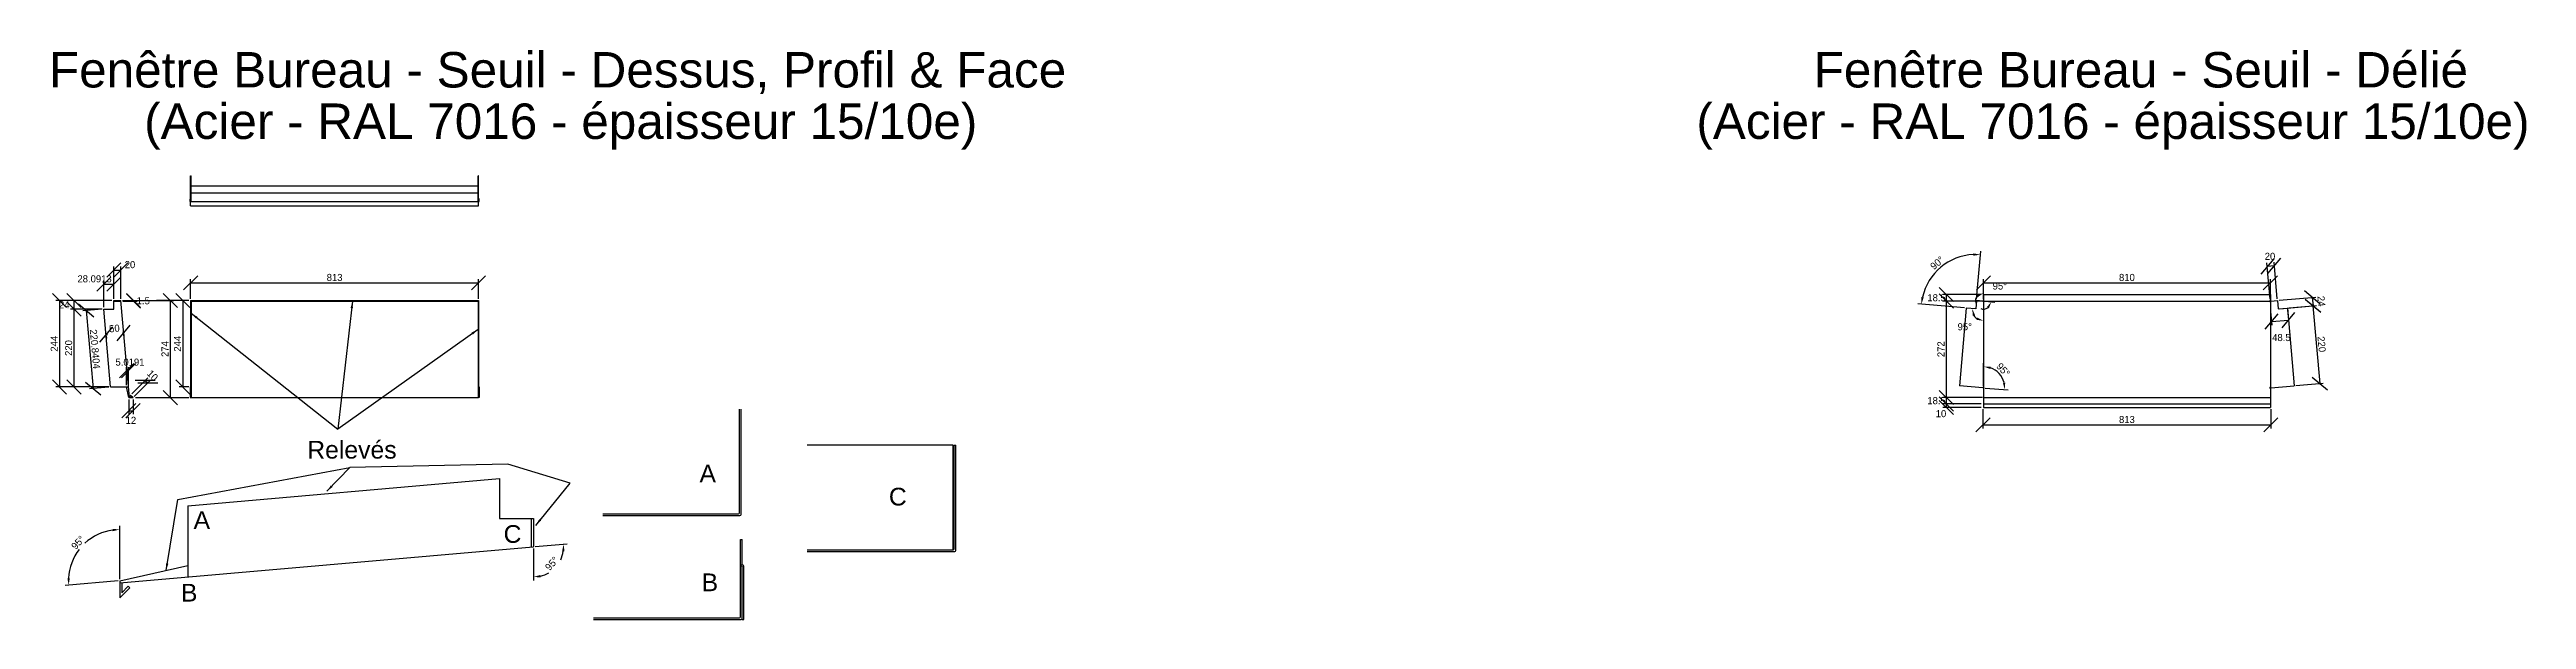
# Model space of a CAD drawing. Header units: millimetres. Extents: x 217 to 7211, y 99 to 1708.
import ezdxf

# ---------------------------------------------------------------- set-up
doc = ezdxf.new("R2010")
doc.units = ezdxf.units.MM
doc.layers.get('Defpoints').update_dxf_attribs({"true_color": 0xffffff})
doc.layers.add('0 ... Seuil ... Rectangle', color=5, linetype='Continuous', lineweight=25, true_color=0x0000ff)
doc.layers.add('0 ... Seuil ... Rectangle ... Cotes Angles', color=4, linetype='Continuous', lineweight=25, true_color=0x00ffff)
doc.styles.add('QCADDimTextStyle', font='txt')
doc.styles.add('textstyle11', font='')
doc.styles.add('textstyle12', font='')
doc.styles.add('textstyle13', font='')
doc.styles.add('textstyle14', font='')
doc.styles.add('textstyle15', font='')
doc.styles.add('textstyle16', font='')
doc.styles.add('textstyle17', font='')
doc.styles.add('textstyle18', font='')
doc.styles.add('textstyle19', font='')
doc.styles.add('textstyle20', font='')
doc.styles.add('textstyle21', font='')
doc.styles.get('textstyle11').set_extended_font_data('Liberation Sans')
doc.styles.get('textstyle12').set_extended_font_data('Liberation Sans')
doc.styles.get('textstyle13').set_extended_font_data('Liberation Sans')
doc.styles.get('textstyle14').set_extended_font_data('Liberation Sans')
doc.styles.get('textstyle15').set_extended_font_data('Liberation Sans')
doc.styles.get('textstyle16').set_extended_font_data('Liberation Sans')
doc.styles.get('textstyle17').set_extended_font_data('Liberation Sans')
doc.styles.get('textstyle18').set_extended_font_data('Liberation Sans')
doc.styles.get('textstyle19').set_extended_font_data('Liberation Sans')
doc.styles.get('textstyle20').set_extended_font_data('Liberation Sans')
doc.styles.get('textstyle21').set_extended_font_data('Liberation Sans')
doc.dimstyles.new('QCADDimStyle', dxfattribs={"dimtxt": 20, "dimasz": 20, "dimexe": 10, "dimexo": 5, "dimgap": 5, "dimtad": 1, "dimtoh": 1, "dimdec": 4, "dimzin": 0, "dimdsep": 46, "dimtxsty": 'QCADDimTextStyle', "dimcen": 0.09, "dimadec": 0, "dimazin": 0, "dimtfac": 1, "dimtdec": 4, "dimtofl": 0, "dimtmove": 0, "dimatfit": 3, "dimfxl": 1, "dimtolj": 1, "dimtzin": 0, "dimarcsym": 0})

# ---------------------------------------------------------------- blocks, each defined once
blk = doc.blocks.new('*D1')
at = {"layer": '0 ... Seuil ... Rectangle ... Cotes Angles', "color": 0, "lineweight": -2}
for p, q in [((342.2, 952.9), (298.8, 989.2)), ((365.1, 975), (310.5, 970.2)), ((320.5, 971.1), (339.8, 751.1)), ((318.1, 769.2), (361.4, 732.9)), ((384.3, 755), (329.8, 750.2))]:
    blk.add_line(p, q, dxfattribs=at)
at = {"layer": 'Defpoints', "color": 0}
for p in [(370.1, 975.4), (339.8, 751.1), (389.3, 755.4)]:
    blk.add_point(p, dxfattribs=at)
at = {"layer": '0 ... Seuil ... Rectangle ... Cotes Angles', "color": 0, "insert": (345.1, 862.4), "char_height": 20, "attachment_point": 5, "rotation": 275, "style": 'QCADDimTextStyle'}
blk.add_mtext('\\A1;220.8404', dxfattribs=at)
blk = doc.blocks.new('*D2')
at = {"layer": '0 ... Seuil ... Rectangle ... Cotes Angles', "color": 0, "lineweight": -2}
for p, q in [((305.8, 979.4), (265.8, 1019.4)), ((265.8, 995.4), (305.8, 955.4)), ((393.1, 999.4), (275.8, 999.4)), ((285.8, 999.4), (285.8, 975.4)), ((365.1, 975.4), (275.8, 975.4))]:
    blk.add_line(p, q, dxfattribs=at)
at = {"layer": 'Defpoints', "color": 0}
for p in [(398.1, 999.4), (285.8, 975.4), (370.1, 975.4)]:
    blk.add_point(p, dxfattribs=at)
at = {"layer": '0 ... Seuil ... Rectangle ... Cotes Angles', "color": 0, "insert": (258.3, 987.4), "char_height": 20, "attachment_point": 5, "style": 'QCADDimTextStyle'}
blk.add_mtext('\\A1;24', dxfattribs=at)
blk = doc.blocks.new('*D3')
at = {"layer": '0 ... Seuil ... Rectangle ... Cotes Angles', "color": 0, "lineweight": -2}
for p, q in [((305.8, 955.4), (265.8, 995.4)), ((365.1, 975.4), (275.8, 975.4)), ((285.8, 975.4), (285.8, 755.4)), ((265.8, 775.4), (305.8, 735.4)), ((384.3, 755.4), (275.8, 755.4))]:
    blk.add_line(p, q, dxfattribs=at)
at = {"layer": 'Defpoints', "color": 0}
for p in [(370.1, 975.4), (285.8, 755.4), (389.3, 755.4)]:
    blk.add_point(p, dxfattribs=at)
at = {"layer": '0 ... Seuil ... Rectangle ... Cotes Angles', "color": 0, "insert": (270.8, 865.4), "char_height": 20, "attachment_point": 5, "rotation": 90, "style": 'QCADDimTextStyle'}
blk.add_mtext('\\A1;220', dxfattribs=at)
blk = doc.blocks.new('*D4')
at = {"layer": '0 ... Seuil ... Rectangle ... Cotes Angles', "color": 0, "lineweight": -2}
for p, q in [((423.1, 999.4), (463.9, 999.4)), ((423.3, 997.9), (463.9, 997.9)), ((433.9, 1019.4), (473.9, 979.4)), ((473.9, 977.9), (433.9, 1017.9))]:
    blk.add_line(p, q, dxfattribs=at)
at = {"layer": 'Defpoints', "color": 0}
for p in [(418.1, 999.4), (418.3, 997.9), (453.9, 997.9)]:
    blk.add_point(p, dxfattribs=at)
at = {"layer": '0 ... Seuil ... Rectangle ... Cotes Angles', "color": 0, "insert": (481.4, 998.7), "char_height": 20, "attachment_point": 5, "style": 'QCADDimTextStyle'}
blk.add_mtext('\\A1;1.5', dxfattribs=at)
blk = doc.blocks.new('*D5')
at = {"layer": '0 ... Seuil ... Rectangle ... Cotes Angles', "color": 0, "lineweight": -2}
for p, q in [((394.5, 925), (358.2, 881.7)), ((408, 886), (444.3, 929.4)), ((376.4, 903.4), (380.2, 903.7)), ((376.7, 898.9), (377.2, 893.4)), ((426.2, 907.7), (422.4, 907.4)), ((426.6, 903.3), (427, 897.8))]:
    blk.add_line(p, q, dxfattribs=at)
at = {"layer": 'Defpoints', "color": 0}
for p in [(376.3, 903.9), (426.1, 908.2), (426.2, 907.7)]:
    blk.add_point(p, dxfattribs=at)
at = {"layer": '0 ... Seuil ... Rectangle ... Cotes Angles', "color": 0, "insert": (400, 920.5), "char_height": 20, "attachment_point": 5, "rotation": 5, "style": 'QCADDimTextStyle'}
blk.add_mtext('\\A1;50', dxfattribs=at)
blk = doc.blocks.new('*D6')
at = {"layer": '0 ... Seuil ... Rectangle ... Cotes Angles', "color": 0, "lineweight": -2}
for p, q in [((423.1, 999.4), (567.8, 999.4)), ((577.8, 979.4), (537.8, 1019.4)), ((557.8, 999.4), (557.8, 725.4)), ((459.2, 725.4), (567.8, 725.4)), ((537.8, 745.4), (577.8, 705.4))]:
    blk.add_line(p, q, dxfattribs=at)
at = {"layer": 'Defpoints', "color": 0}
for p in [(418.1, 999.4), (454.2, 725.4), (557.8, 725.4)]:
    blk.add_point(p, dxfattribs=at)
at = {"layer": '0 ... Seuil ... Rectangle ... Cotes Angles', "color": 0, "insert": (542.8, 862.4), "char_height": 20, "attachment_point": 5, "rotation": 90, "style": 'QCADDimTextStyle'}
blk.add_mtext('\\A1;274', dxfattribs=at)
blk = doc.blocks.new('*D7')
at = {"layer": '0 ... Seuil ... Rectangle ... Cotes Angles', "color": 0, "lineweight": -2}
for p, q in [((449.1, 736), (494, 780.9)), ((456.1, 728.9), (501.1, 773.9)), ((515.2, 773.9), (458.6, 773.9)), ((486.9, 773.9), (494, 766.8)), ((465.7, 766.8), (522.3, 766.8))]:
    blk.add_line(p, q, dxfattribs=at)
at = {"layer": 'Defpoints', "color": 0}
for p in [(445.5, 732.5), (452.6, 725.4), (494, 766.8)]:
    blk.add_point(p, dxfattribs=at)
at = {"layer": '0 ... Seuil ... Rectangle ... Cotes Angles', "color": 0, "insert": (507.6, 788), "char_height": 20, "attachment_point": 5, "rotation": 315, "style": 'QCADDimTextStyle'}
blk.add_mtext('\\A1;10', dxfattribs=at)
blk = doc.blocks.new('*D8')
at = {"layer": '0 ... Seuil ... Rectangle ... Cotes Angles', "color": 0, "lineweight": -2}
for p, q in [((460.6, 708.5), (420.6, 668.5)), ((432.6, 668.5), (472.6, 708.5)), ((440.6, 720.4), (440.6, 678.5)), ((452.6, 720.4), (452.6, 678.5)), ((440.6, 688.5), (452.6, 688.5))]:
    blk.add_line(p, q, dxfattribs=at)
at = {"layer": 'Defpoints', "color": 0}
for p in [(440.6, 725.4), (452.6, 725.4), (452.6, 688.5)]:
    blk.add_point(p, dxfattribs=at)
at = {"layer": '0 ... Seuil ... Rectangle ... Cotes Angles', "color": 0, "insert": (446.5, 661.3), "char_height": 20, "attachment_point": 5, "style": 'QCADDimTextStyle'}
blk.add_mtext('\\A1;12', dxfattribs=at)
blk = doc.blocks.new('*D9')
at = {"layer": '0 ... Seuil ... Rectangle ... Cotes Angles', "color": 0, "lineweight": -2}
for p, q in [((613.1, 979.4), (573.1, 1019.4)), ((610.2, 999.4), (583.1, 999.4)), ((593.1, 999.4), (593.1, 755.4)), ((573.1, 775.4), (613.1, 735.4)), ((610.2, 755.4), (583.1, 755.4))]:
    blk.add_line(p, q, dxfattribs=at)
at = {"layer": 'Defpoints', "color": 0}
for p in [(615.2, 999.4), (593.1, 755.4), (615.2, 755.4)]:
    blk.add_point(p, dxfattribs=at)
at = {"layer": '0 ... Seuil ... Rectangle ... Cotes Angles', "color": 0, "insert": (578.1, 877.4), "char_height": 20, "attachment_point": 5, "rotation": 90, "style": 'QCADDimTextStyle'}
blk.add_mtext('\\A1;244', dxfattribs=at)
blk = doc.blocks.new('*D10')
at = {"layer": '0 ... Seuil ... Rectangle ... Cotes Angles', "color": 0, "lineweight": -2}
for p, q in [((635.2, 1069.4), (595.2, 1029.4)), ((615.2, 1004.4), (615.2, 1059.4)), ((615.2, 1049.4), (1428.2, 1049.4)), ((1408.2, 1029.4), (1448.2, 1069.4)), ((1428.2, 1004.4), (1428.2, 1059.4))]:
    blk.add_line(p, q, dxfattribs=at)
at = {"layer": 'Defpoints', "color": 0}
for p in [(1428.2, 1049.4), (615.2, 999.4), (1428.2, 999.4)]:
    blk.add_point(p, dxfattribs=at)
at = {"layer": '0 ... Seuil ... Rectangle ... Cotes Angles', "color": 0, "insert": (1021.7, 1064.4), "char_height": 20, "attachment_point": 5, "style": 'QCADDimTextStyle'}
blk.add_mtext('\\A1;813', dxfattribs=at)
blk = doc.blocks.new('*D11')
at = {"layer": '0 ... Seuil ... Rectangle ... Cotes Angles', "color": 0, "lineweight": -2}
for p, q in [((264.9, 979.4), (224.9, 1019.4)), ((393.1, 999.4), (234.9, 999.4)), ((244.9, 999.4), (244.9, 755.4)), ((224.9, 775.4), (264.9, 735.4)), ((384.3, 755.4), (234.9, 755.4))]:
    blk.add_line(p, q, dxfattribs=at)
at = {"layer": 'Defpoints', "color": 0}
for p in [(398.1, 999.4), (244.9, 755.4), (389.3, 755.4)]:
    blk.add_point(p, dxfattribs=at)
at = {"layer": '0 ... Seuil ... Rectangle ... Cotes Angles', "color": 0, "insert": (229.9, 877.4), "char_height": 20, "attachment_point": 5, "rotation": 90, "style": 'QCADDimTextStyle'}
blk.add_mtext('\\A1;244', dxfattribs=at)
blk = doc.blocks.new('*D12')
at = {"layer": '0 ... Seuil ... Rectangle ... Cotes Angles', "color": 0, "lineweight": -2}
for p, q in [((415.1, 213.3), (415.1, 363.1)), ((410.1, 207.9), (260.9, 194.8))]:
    blk.add_line(p, q, dxfattribs=at)
for start, end in [(97.92113, 132.85173), (142.14827, 177.07887)]:
    blk.add_arc((415.1, 208.3), 144.8, start, end, dxfattribs=at)
at = {"layer": '0 ... Seuil ... Rectangle ... Cotes Angles', "color": 0}
for points in [[(395.4, 348.4), (394.9, 355), (415.1, 353.1)], [(267.2, 215.6), (273.8, 215.7), (270.9, 195.7)]]:
    blk.add_solid(points, dxfattribs=at)
at = {"layer": 'Defpoints', "color": 0}
for p in [(339.1, 331.5), (607.1, 225.1), (415.1, 208.3), (415.1, 208.3), (415.1, 160.3)]:
    blk.add_point(p, dxfattribs=at)
at = {"layer": '0 ... Seuil ... Rectangle ... Cotes Angles', "color": 0, "insert": (297.3, 316.2), "char_height": 20, "attachment_point": 5, "rotation": 47.5, "style": 'QCADDimTextStyle'}
blk.add_mtext('\\A1;95%%d', dxfattribs=at)
blk = doc.blocks.new('*D13')
at = {"layer": '0 ... Seuil ... Rectangle ... Cotes Angles', "color": 0, "lineweight": -2}
for p, q in [((1583.1, 299.5), (1583.1, 209.1)), ((1588.1, 304.9), (1678.1, 312.8))]:
    blk.add_line(p, q, dxfattribs=at)
for start, end in [(334.53524, 351.54078), (283.45922, 300.46476)]:
    blk.add_arc((1583.1, 304.5), 85.3, start, end, dxfattribs=at)
at = {"layer": '0 ... Seuil ... Rectangle ... Cotes Angles', "color": 0}
for points in [[(1670.8, 291.8), (1664.2, 292), (1668.1, 311.9)], [(1602.6, 224.8), (1603.4, 218.2), (1583.1, 219.1)]]:
    blk.add_solid(points, dxfattribs=at)
at = {"layer": 'Defpoints', "color": 0}
for p in [(1583.1, 384.5), (1582.2, 304.4), (1583.1, 305.4), (1627.9, 231.8), (421.1, 202.8)]:
    blk.add_point(p, dxfattribs=at)
at = {"layer": '0 ... Seuil ... Rectangle ... Cotes Angles', "color": 0, "insert": (1635, 256.9), "char_height": 20, "attachment_point": 5, "rotation": 47.5, "style": 'QCADDimTextStyle'}
blk.add_mtext('\\A1;95%%d', dxfattribs=at)
blk = doc.blocks.new('*D14')
at = {"layer": '0 ... Seuil ... Rectangle ... Cotes Angles', "color": 0, "lineweight": -2}
for p, q in [((414.5, 781.6), (454.5, 821.6)), ((459.5, 821.6), (419.5, 781.6)), ((434.5, 760.4), (434.5, 811.6)), ((439.5, 760.4), (439.5, 811.6))]:
    blk.add_line(p, q, dxfattribs=at)
at = {"layer": 'Defpoints', "color": 0}
for p in [(439.5, 801.6), (434.5, 755.4), (439.5, 755.4)]:
    blk.add_point(p, dxfattribs=at)
at = {"layer": '0 ... Seuil ... Rectangle ... Cotes Angles', "color": 0, "insert": (443.9, 825.5), "char_height": 20, "attachment_point": 5, "style": 'QCADDimTextStyle'}
blk.add_mtext('\\A1;5.0191', dxfattribs=at)
blk = doc.blocks.new('*D15')
at = {"layer": '0 ... Seuil ... Rectangle ... Cotes Angles', "color": 0, "lineweight": -2}
for p, q in [((418.1, 1105.5), (378.1, 1065.5)), ((398.1, 1065.5), (438.1, 1105.5)), ((398.1, 1004.4), (398.1, 1095.5)), ((398.1, 1085.5), (418.1, 1085.5)), ((418.1, 1004.4), (418.1, 1095.5))]:
    blk.add_line(p, q, dxfattribs=at)
at = {"layer": 'Defpoints', "color": 0}
for p in [(418.1, 1085.5), (398.1, 999.4), (418.1, 999.4)]:
    blk.add_point(p, dxfattribs=at)
at = {"layer": '0 ... Seuil ... Rectangle ... Cotes Angles', "color": 0, "insert": (443.9, 1100.5), "char_height": 20, "attachment_point": 5, "style": 'QCADDimTextStyle'}
blk.add_mtext('\\A1;20', dxfattribs=at)
blk = doc.blocks.new('*D16')
at = {"layer": '0 ... Seuil ... Rectangle ... Cotes Angles', "color": 0, "lineweight": -2}
for p, q in [((390.1, 1065.5), (350.1, 1025.5)), ((370.1, 980.4), (370.1, 1055.5)), ((378.1, 1025.5), (418.1, 1065.5)), ((398.1, 1004.4), (398.1, 1055.5)), ((370.1, 1045.5), (398.1, 1045.5))]:
    blk.add_line(p, q, dxfattribs=at)
at = {"layer": 'Defpoints', "color": 0}
for p in [(398.1, 1045.5), (398.1, 999.4), (370.1, 975.4)]:
    blk.add_point(p, dxfattribs=at)
at = {"layer": '0 ... Seuil ... Rectangle ... Cotes Angles', "color": 0, "insert": (343.9, 1060.5), "char_height": 20, "attachment_point": 5, "style": 'QCADDimTextStyle'}
blk.add_mtext('\\A1;28.0913', dxfattribs=at)
blk = doc.blocks.new('*D17')
at = {"layer": '0 ... Seuil ... Rectangle ... Cotes Angles', "color": 0, "lineweight": -2}
for p, q in [((5697.5, 1069.4), (5657.5, 1029.4)), ((5677.5, 1004.4), (5677.5, 1059.4)), ((5677.5, 1049.4), (6487.5, 1049.4)), ((6467.5, 1029.4), (6507.5, 1069.4)), ((6487.5, 1004.4), (6487.5, 1059.4))]:
    blk.add_line(p, q, dxfattribs=at)
at = {"layer": 'Defpoints', "color": 0}
for p in [(6487.5, 1049.4), (5677.5, 999.4), (6487.5, 999.4)]:
    blk.add_point(p, dxfattribs=at)
at = {"layer": '0 ... Seuil ... Rectangle ... Cotes Angles', "color": 0, "insert": (6082.5, 1064.4), "char_height": 20, "attachment_point": 5, "style": 'QCADDimTextStyle'}
blk.add_mtext('\\A1;810', dxfattribs=at)
blk = doc.blocks.new('*D18')
at = {"layer": '0 ... Seuil ... Rectangle ... Cotes Angles', "color": 0, "lineweight": -2}
for p, q in [((5592.5, 996.4), (5552.5, 1036.4)), ((5552.5, 1017.9), (5592.5, 977.9)), ((5671, 1016.4), (5562.5, 1016.4)), ((5674.5, 997.9), (5562.5, 997.9)), ((5572.5, 1016.4), (5572.5, 997.9))]:
    blk.add_line(p, q, dxfattribs=at)
at = {"layer": 'Defpoints', "color": 0}
for p in [(5572.5, 997.9), (5676, 1016.4), (5679.5, 997.9)]:
    blk.add_point(p, dxfattribs=at)
at = {"layer": '0 ... Seuil ... Rectangle ... Cotes Angles', "color": 0, "insert": (5545, 1007.2), "char_height": 20, "attachment_point": 5, "style": 'QCADDimTextStyle'}
blk.add_mtext('\\A1;18.5', dxfattribs=at)
blk = doc.blocks.new('*D19')
at = {"layer": '0 ... Seuil ... Rectangle ... Cotes Angles', "color": 0, "lineweight": -2}
for p, q in [((5592.5, 977.9), (5552.5, 1017.9)), ((5674.5, 997.9), (5562.5, 997.9)), ((5572.5, 997.9), (5572.5, 725.9)), ((5552.5, 745.9), (5592.5, 705.9)), ((5674.5, 725.9), (5562.5, 725.9))]:
    blk.add_line(p, q, dxfattribs=at)
at = {"layer": 'Defpoints', "color": 0}
for p in [(5679.5, 997.9), (5572.5, 725.9), (5679.5, 725.9)]:
    blk.add_point(p, dxfattribs=at)
at = {"layer": '0 ... Seuil ... Rectangle ... Cotes Angles', "color": 0, "insert": (5557.5, 861.9), "char_height": 20, "attachment_point": 5, "rotation": 90, "style": 'QCADDimTextStyle'}
blk.add_mtext('\\A1;272', dxfattribs=at)
blk = doc.blocks.new('*D20')
at = {"layer": '0 ... Seuil ... Rectangle ... Cotes Angles', "color": 0, "lineweight": -2}
for p, q in [((5592.5, 705.9), (5552.5, 745.9)), ((5552.5, 727.4), (5592.5, 687.4)), ((5674.5, 725.9), (5562.5, 725.9)), ((5671, 707.4), (5562.5, 707.4)), ((5572.5, 725.9), (5572.5, 707.4))]:
    blk.add_line(p, q, dxfattribs=at)
at = {"layer": 'Defpoints', "color": 0}
for p in [(5572.5, 707.4), (5676, 707.4), (5679.5, 725.9)]:
    blk.add_point(p, dxfattribs=at)
at = {"layer": '0 ... Seuil ... Rectangle ... Cotes Angles', "color": 0, "insert": (5545, 716.7), "char_height": 20, "attachment_point": 5, "style": 'QCADDimTextStyle'}
blk.add_mtext('\\A1;18.5', dxfattribs=at)
blk = doc.blocks.new('*D21')
at = {"layer": '0 ... Seuil ... Rectangle ... Cotes Angles', "color": 0, "lineweight": -2}
for p, q in [((5592.5, 687.4), (5552.5, 727.4)), ((5552.5, 717.4), (5592.5, 677.4)), ((5671, 707.4), (5562.5, 707.4)), ((5572.5, 707.4), (5572.5, 697.4)), ((5671, 697.4), (5562.5, 697.4))]:
    blk.add_line(p, q, dxfattribs=at)
at = {"layer": 'Defpoints', "color": 0}
for p in [(5676, 707.4), (5572.5, 697.4), (5676, 697.4)]:
    blk.add_point(p, dxfattribs=at)
at = {"layer": '0 ... Seuil ... Rectangle ... Cotes Angles', "color": 0, "insert": (5557.5, 680), "char_height": 20, "attachment_point": 5, "style": 'QCADDimTextStyle'}
blk.add_mtext('\\A1;10', dxfattribs=at)
blk = doc.blocks.new('*D22')
at = {"layer": '0 ... Seuil ... Rectangle ... Cotes Angles', "color": 0, "lineweight": -2}
for p, q in [((6540.8, 978.5), (6617.7, 985.2)), ((6629.4, 966.2), (6586.1, 1002.5)), ((6607.8, 984.3), (6627, 765.2)), ((6605.3, 783.4), (6648.6, 747)), ((6559.9, 759.3), (6636.9, 766))]:
    blk.add_line(p, q, dxfattribs=at)
at = {"layer": 'Defpoints', "color": 0}
for p in [(6535.8, 978), (6555, 758.9), (6627, 765.2)]:
    blk.add_point(p, dxfattribs=at)
at = {"layer": '0 ... Seuil ... Rectangle ... Cotes Angles', "color": 0, "insert": (6632.3, 876.1), "char_height": 20, "attachment_point": 5, "rotation": 275, "style": 'QCADDimTextStyle'}
blk.add_mtext('\\A1;220', dxfattribs=at)
blk = doc.blocks.new('*D23')
at = {"layer": '0 ... Seuil ... Rectangle ... Cotes Angles', "color": 0, "lineweight": -2}
for p, q in [((6512.4, 1000.1), (6615.8, 1009.1)), ((6514.5, 976.2), (6617.9, 985.2)), ((6627.5, 990.1), (6584.2, 1026.4)), ((6586.3, 1002.5), (6629.6, 966.2)), ((6605.9, 1008.3), (6608, 984.4))]:
    blk.add_line(p, q, dxfattribs=at)
at = {"layer": 'Defpoints', "color": 0}
for p in [(6507.4, 999.6), (6608, 984.4), (6509.5, 975.7)]:
    blk.add_point(p, dxfattribs=at)
at = {"layer": '0 ... Seuil ... Rectangle ... Cotes Angles', "color": 0, "insert": (6631.6, 997.4), "char_height": 20, "attachment_point": 5, "rotation": 275, "style": 'QCADDimTextStyle'}
blk.add_mtext('\\A1;24', dxfattribs=at)
blk = doc.blocks.new('*D24')
at = {"layer": '0 ... Seuil ... Rectangle ... Cotes Angles', "color": 0, "lineweight": -2}
for p, q in [((5696, 668.5), (5656, 628.5)), ((5676, 692.4), (5676, 638.5)), ((5676, 648.5), (6489, 648.5)), ((6469, 628.5), (6509, 668.5)), ((6489, 692.4), (6489, 638.5))]:
    blk.add_line(p, q, dxfattribs=at)
at = {"layer": 'Defpoints', "color": 0}
for p in [(5676, 697.4), (6489, 697.4), (6489, 648.5)]:
    blk.add_point(p, dxfattribs=at)
at = {"layer": '0 ... Seuil ... Rectangle ... Cotes Angles', "color": 0, "insert": (6082.5, 663.5), "char_height": 20, "attachment_point": 5, "style": 'QCADDimTextStyle'}
blk.add_mtext('\\A1;813', dxfattribs=at)
blk = doc.blocks.new('*D25')
at = {"layer": '0 ... Seuil ... Rectangle ... Cotes Angles', "color": 0, "lineweight": -2}
for p, q in [((6480.7, 1075.8), (6517, 1119.1)), ((6497.1, 1117.4), (6460.7, 1074)), ((6487, 1002.9), (6478, 1105.7)), ((6498.8, 1097.4), (6478.9, 1095.7)), ((6507, 1004.6), (6498, 1107.4))]:
    blk.add_line(p, q, dxfattribs=at)
at = {"layer": 'Defpoints', "color": 0}
for p in [(6478.9, 1095.7), (6487.5, 997.9), (6507.4, 999.6)]:
    blk.add_point(p, dxfattribs=at)
at = {"layer": '0 ... Seuil ... Rectangle ... Cotes Angles', "color": 0, "insert": (6486.5, 1124), "char_height": 20, "attachment_point": 5, "style": 'QCADDimTextStyle'}
blk.add_mtext('\\A1;20', dxfattribs=at)
blk = doc.blocks.new('*D26')
at = {"layer": '0 ... Seuil ... Rectangle ... Cotes Angles', "color": 0, "lineweight": -2}
for p, q in [((6508.6, 961.7), (6472.2, 918.4)), ((6487.9, 968.8), (6491.3, 930.1)), ((6490.4, 940), (6538.7, 944.3)), ((6520.6, 922.6), (6556.9, 965.9)), ((6536.2, 973.1), (6539.6, 934.3))]:
    blk.add_line(p, q, dxfattribs=at)
at = {"layer": 'Defpoints', "color": 0}
for p in [(6487.5, 973.8), (6535.8, 978), (6538.7, 944.3)]:
    blk.add_point(p, dxfattribs=at)
at = {"layer": '0 ... Seuil ... Rectangle ... Cotes Angles', "color": 0, "insert": (6518.7, 894.8), "char_height": 20, "attachment_point": 5, "style": 'QCADDimTextStyle'}
blk.add_mtext('\\A1;48.5', dxfattribs=at)
blk = doc.blocks.new('*D27')
at = {"layer": '0 ... Seuil ... Rectangle ... Cotes Angles', "color": 0, "lineweight": -2}
for p, q in [((5677.5, 1002.9), (5677.5, 1030.5)), ((5682.5, 997.5), (5710, 995.1))]:
    blk.add_line(p, q, dxfattribs=at)
for start, end in [(142.45369, 194.90738), (250.09262, 302.54631)]:
    blk.add_arc((5677.5, 997.9), 22.6, start, end, dxfattribs=at)
at = {"layer": '0 ... Seuil ... Rectangle ... Cotes Angles', "color": 0}
for points in [[(5661, 1008.7), (5658.1, 1014.7), (5677.5, 1020.5)], [(5692.5, 977.1), (5686.8, 980.6), (5700, 995.9)]]:
    blk.add_solid(points, dxfattribs=at)
at = {"layer": 'Defpoints', "color": 0}
for p in [(5657.5, 999.6), (5675.5, 998.1), (5677.5, 995.9), (5697.7, 1008.1), (5677.5, 755)]:
    blk.add_point(p, dxfattribs=at)
at = {"layer": '0 ... Seuil ... Rectangle ... Cotes Angles', "color": 0, "insert": (5723.6, 1040.2), "char_height": 20, "attachment_point": 5, "style": 'QCADDimTextStyle'}
blk.add_mtext('\\A1;95%%d', dxfattribs=at)
blk = doc.blocks.new('*D28')
at = {"layer": '0 ... Seuil ... Rectangle ... Cotes Angles', "color": 0, "lineweight": -2}
blk.add_arc((5677.5, 973.8), 31.8, 211.70507, 233.29493, dxfattribs=at)
at = {"layer": '0 ... Seuil ... Rectangle ... Cotes Angles', "color": 0}
for points in [[(5653.7, 957.9), (5647.2, 956.3), (5645.8, 976.6)], [(5657.4, 945.2), (5659.5, 951.5), (5677.5, 942)]]:
    blk.add_solid(points, dxfattribs=at)
at = {"layer": 'Defpoints', "color": 0}
for p in [(5677.5, 995.9), (5629, 978.1), (5649.1, 959.6), (5655.5, 975.7), (5677.5, 783.6)]:
    blk.add_point(p, dxfattribs=at)
at = {"layer": '0 ... Seuil ... Rectangle ... Cotes Angles', "color": 0, "insert": (5624.6, 925.3), "char_height": 20, "attachment_point": 5, "style": 'QCADDimTextStyle'}
blk.add_mtext('\\A1;95%%d', dxfattribs=at)
blk = doc.blocks.new('*D29')
at = {"layer": '0 ... Seuil ... Rectangle ... Cotes Angles', "color": 0, "lineweight": -2}
for p, q in [((5677.5, 758), (5677.5, 823)), ((5682.5, 752.5), (5747.2, 746.9))]:
    blk.add_line(p, q, dxfattribs=at)
blk.add_arc((5677.5, 753), 60, 14.18081, 70.81919, dxfattribs=at)
at = {"layer": '0 ... Seuil ... Rectangle ... Cotes Angles', "color": 0}
for points in [[(5697.7, 812.9), (5696.6, 806.4), (5677.5, 813)], [(5732.3, 767.4), (5739, 767.9), (5737.3, 747.7)]]:
    blk.add_solid(points, dxfattribs=at)
at = {"layer": 'Defpoints', "color": 0}
for p in [(5731.1, 779.9), (5609.8, 758.9), (5675.5, 753.1), (5677.5, 751), (5677.5, 728.9)]:
    blk.add_point(p, dxfattribs=at)
at = {"layer": '0 ... Seuil ... Rectangle ... Cotes Angles', "color": 0, "insert": (5733.1, 804), "char_height": 20, "attachment_point": 5, "rotation": 312.5, "style": 'QCADDimTextStyle'}
blk.add_mtext('\\A1;95%%d', dxfattribs=at)
blk = doc.blocks.new('*D30')
at = {"layer": '0 ... Seuil ... Rectangle ... Cotes Angles', "color": 0, "lineweight": -2}
for p, q in [((5658, 1004.6), (5669.7, 1138.7)), ((5624, 978.5), (5492.5, 990))]:
    blk.add_line(p, q, dxfattribs=at)
blk.add_arc((5655.5, 975.7), 153.6, 92.46496, 167.53504, dxfattribs=at)
at = {"layer": '0 ... Seuil ... Rectangle ... Cotes Angles', "color": 0}
for points in [[(5648.8, 1125.9), (5648.9, 1132.5), (5668.8, 1128.8)], [(5502.2, 1009.4), (5508.8, 1008.4), (5502.4, 989.1)]]:
    blk.add_solid(points, dxfattribs=at)
at = {"layer": 'Defpoints', "color": 0}
for p in [(5590.5, 1115), (5657.5, 999.6), (5629, 978.1), (5655.5, 975.7), (5655.5, 975.7)]:
    blk.add_point(p, dxfattribs=at)
at = {"layer": '0 ... Seuil ... Rectangle ... Cotes Angles', "color": 0, "insert": (5546.8, 1105.3), "char_height": 20, "attachment_point": 5, "rotation": 40, "style": 'QCADDimTextStyle'}
blk.add_mtext('\\A1;90%%d', dxfattribs=at)

msp = doc.modelspace()

# ---------------------------------------------------------------- linework, layer by layer
at = {"layer": '0 ... Seuil ... Rectangle'}
for p, q in [((615.22883, 1279.89235), (615.22883, 1351.02457)), ((615.22883, 1351.02457), (616.72883, 1351.02457)), ((616.72883, 1278.89235), (616.72883, 1351.02457)), ((1426.72883, 1278.89235), (1426.72883, 1351.02457)), ((1428.22883, 1351.02457), (1426.72883, 1351.02457)), ((1428.22883, 1279.89235), (1428.22883, 1351.02457)), ((613.72883, 1278.89235), (613.72883, 1285.60517)), ((615.22883, 1278.89235), (613.72883, 1278.89235)), ((614.72883, 1286.60517), (615.22883, 1286.60517)), ((615.22883, 1286.60517), (615.72883, 1286.60517)), ((615.22883, 1266.89235), (615.22883, 1279.89235)), ((615.22883, 1266.89235), (1428.22883, 1266.89235)), ((616.22883, 1278.89235), (1427.22883, 1278.89235)), ((616.72883, 1322.93331), (1426.72883, 1322.93331)), ((616.72883, 1302.93331), (1426.72883, 1302.93331)), ((616.72883, 1278.89235), (616.72883, 1285.60517)), ((1426.72883, 1278.89235), (1426.72883, 1285.60517)), ((1427.72883, 1286.60517), (1428.22883, 1286.60517)), ((1428.72883, 1286.60517), (1428.22883, 1286.60517)), ((1428.22883, 1266.89235), (1428.22883, 1279.89235)), ((1428.22883, 1278.89235), (1429.72883, 1278.89235)), ((1428.22883, 1278.89235), (1429.72883, 1278.89235)), ((1429.72883, 1278.89235), (1429.72883, 1285.60517)), ((398.1465, 999.40094), (418.1465, 999.40094)), ((398.1465, 975.40094), (398.1465, 999.40094)), ((398.1465, 997.90094), (418.27774, 997.90094)), ((442.1184, 725.40094), (418.1465, 999.40094)), ((615.22883, 999.40094), (1428.22883, 999.40094)), ((615.22883, 999.40094), (615.22883, 725.40094)), ((615.22883, 997.90094), (1428.22883, 997.90094)), ((616.72883, 997.90094), (616.72883, 725.40094)), ((1426.72883, 997.90094), (1426.72883, 725.40094)), ((1428.22883, 999.40094), (1428.22883, 725.40094)), ((5657.54546, 999.64406), (5655.45372, 975.73538)), ((5675.97506, 998.03167), (5657.54546, 999.64406)), ((5675.96936, 1016.40094), (6487.46936, 1016.40094)), ((5677.46936, 1016.40094), (5677.46936, 999.40094)), ((5677.46936, 996.40094), (5677.46936, 754.4689)), ((5678.96936, 997.90094), (6485.96936, 997.90094)), ((6487.46936, 1016.40094), (6487.46936, 999.40094)), ((6487.46936, 996.40094), (6487.46936, 754.4689)), ((6488.96365, 998.03167), (6507.39325, 999.64406)), ((6507.39325, 999.64406), (6509.48499, 975.73538)), ((389.30274, 755.40094), (370.05524, 975.40094)), ((370.05524, 975.40094), (398.1465, 975.40094)), ((5628.96936, 978.05246), (5609.79509, 758.88963)), ((5655.45372, 975.73538), (5628.96936, 978.05246)), ((6509.48499, 975.73538), (6535.7848, 978.03632)), ((6535.7848, 978.03632), (6554.95906, 758.87348)), ((424.80459, 906.0881), (424.67386, 907.58239)), ((389.30274, 755.40094), (439.49374, 755.40094)), ((440.61267, 725.40094), (434.47464, 755.40094)), ((440.61267, 725.40094), (452.61267, 725.40094)), ((441.98716, 726.90094), (448.99135, 726.90094)), ((444.48094, 731.41135), (445.5416, 732.47201)), ((444.48094, 731.41135), (448.99135, 726.90094)), ((445.5416, 732.47201), (452.61267, 725.40094)), ((613.72883, 755.40094), (616.72883, 755.40094)), ((613.72883, 755.40094), (613.72883, 725.40094)), ((613.72883, 725.40094), (615.22883, 725.40094)), ((615.22883, 725.40094), (1428.22883, 725.40094)), ((1426.72883, 755.40094), (1429.72883, 755.40094)), ((1429.72883, 725.40094), (1428.22883, 725.40094)), ((1429.72883, 755.40094), (1429.72883, 725.40094)), ((5675.97506, 753.09963), (5609.79509, 758.88963)), ((5677.46936, 751.4689), (5677.46936, 697.40094)), ((5677.46936, 725.90094), (6487.46936, 725.90094)), ((5677.46936, 707.40094), (6487.46936, 707.40094)), ((6487.46936, 751.4689), (6487.46936, 697.40094)), ((6488.96365, 753.09963), (6554.95906, 758.87348)), ((2164.82368, 400.21981), (2164.82368, 692.71981)), ((2169.32368, 395.71981), (2169.32368, 692.71981)), ((5677.46936, 697.40094), (6487.46936, 697.40094)), ((2768.30839, 591.0652), (2355.80839, 591.0652)), ((2768.30839, 295.5652), (2768.30839, 591.0652)), ((2771.30839, 298.5652), (2771.30839, 591.0652)), ((2771.30839, 591.0652), (2775.80839, 591.0652)), ((2775.80839, 294.0652), (2775.80839, 591.0652)), ((607.10564, 419.84155), (1487.10564, 496.83157)), ((1487.10564, 496.83157), (1487.10564, 384.46652)), ((607.10564, 419.84155), (607.10564, 219.07758)), ((1487.10564, 384.46652), (1583.10564, 384.46652)), ((1577.10564, 384.46652), (1577.10564, 303.94159)), ((1583.10564, 384.46652), (1583.10564, 305.38285)), ((1779.32368, 397.21981), (2161.82368, 397.21981)), ((1779.32368, 392.71981), (2166.32368, 392.71981)), ((415.10564, 202.27976), (1582.1928, 304.38665)), ((2167.98686, 249.33037), (2167.98686, 324.75303)), ((2167.98686, 324.75303), (2172.48686, 324.75303)), ((2172.48686, 253.83037), (2172.48686, 324.75303)), ((2355.80839, 295.5652), (2768.30839, 295.5652)), ((2355.80839, 291.0652), (2772.80839, 291.0652)), ((415.10564, 208.30268), (607.10564, 251.19982)), ((2167.98686, 106.83037), (2167.98686, 249.33037)), ((2172.48686, 99.33037), (2172.48686, 249.33037)), ((2176.98686, 99.33037), (2176.98686, 249.33037)), ((415.10564, 208.30268), (415.10564, 160.30268)), ((443.38991, 188.58695), (415.10564, 160.30268)), ((421.10564, 202.80469), (421.10564, 174.78796)), ((439.14727, 192.82959), (421.10564, 174.78796)), ((439.14727, 192.82959), (443.38991, 188.58695)), ((1752.48686, 103.83037), (2164.98686, 103.83037)), ((1752.48686, 99.33037), (2169.48686, 99.33037)), ((2172.48686, 99.33037), (2176.98686, 99.33037))]:
    msp.add_line(p, q, dxfattribs=at)
for centre, radius, start, end in [((614.72883, 1285.60517), 1, 90, 180), ((616.22883, 1279.89235), 1, 180, 270), ((615.72883, 1285.60517), 1, 0, 90), ((1427.72883, 1285.60517), 1, 90, 180), ((1427.22883, 1279.89235), 1, 270, 0), ((1428.72883, 1285.60517), 1, 0, 90), ((5677.46936, 997.90094), 1.5, 175, 90), ((6487.46936, 997.90094), 1.5, 90, 5), ((5677.46936, 752.9689), 1.5, 270, 175), ((6487.46936, 752.9689), 1.5, 5, 270), ((2161.82368, 400.21981), 3, 270, 0), ((2166.32368, 395.71981), 3, 270, 0), ((1582.10564, 305.38285), 1, 275, 0), ((2768.30839, 298.5652), 3, 270, 0), ((2772.80839, 294.0652), 3, 270, 0), ((2172.48686, 249.33037), 4.5, 0, 180), ((2164.98686, 106.83037), 3, 270, 0), ((2169.48686, 102.33037), 3, 270, 0)]:
    msp.add_arc(centre, radius, start, end, dxfattribs=at)
at = {"layer": '0 ... Seuil ... Rectangle ... Cotes Angles'}
for p, q in [((610.22883, 999.40094), (518.65667, 999.40094)), ((518.65667, 725.40094), (610.22883, 725.40094))]:
    msp.add_line(p, q, dxfattribs=at)

# ---------------------------------------------------------------- texts
at = {"layer": '0 ... Seuil ... Rectangle ... Cotes Angles', "attachment_point": 1}
for s, insert, char_height, style in [('Fenêtre Bureau - Seuil - Dessus, Profil & Face\\P', (215.02299, 1700.66963), 100, 'textstyle19'), ('Fenêtre Bureau - Seuil - Délié\\P', (5197.90067, 1700.66963), 100, 'textstyle21'), ('(Acier - RAL 7016 - épaisseur 15/10e)', (483.93813, 1555.48322), 100, 'textstyle11'), ('(Acier - RAL 7016 - épaisseur 15/10e)', (4866.80856, 1555.48322), 100, 'textstyle20'), ('Relevés', (944.42532, 603.28185), 50, 'textstyle12'), ('A', (2052.02759, 536.02079), 50, 'textstyle18'), ('C', (2586.73082, 470.96185), 50, 'textstyle17'), ('A', (623.45303, 404.81384), 50, 'textstyle13'), ('C', (1498.81558, 365.48322), 50, 'textstyle16'), ('B', (2058.12687, 229.02388), 50, 'textstyle15'), ('B', (587.87391, 199.81039), 50, 'textstyle14')]:
    msp.add_mtext(s, dxfattribs=dict(at, insert=insert, char_height=char_height, style=style))

# ---------------------------------------------------------------- dimensions: what is measured, and where the dimension line sits
at = {"layer": '0 ... Seuil ... Rectangle ... Cotes Angles'}
for base, line1, line2, picture, middle in [((5590.53344, 1114.95739), ((5657.54546, 999.64406), (5655.45372, 975.73538)), ((5655.45372, 975.73538), (5628.96936, 978.05246)), '*D30', (5546.76433, 1105.26635)), ((5697.69066, 1008.05646), ((5657.54546, 999.64406), (5675.47697, 998.07525)), ((5677.46936, 995.90094), (5677.46936, 754.9689)), '*D27', (5723.64372, 1040.21195)), ((5649.08771, 959.55547), ((5628.96936, 978.05246), (5655.45372, 975.73538)), ((5677.46936, 995.90094), (5677.46936, 783.62963)), '*D28', (5624.56244, 925.32901)), ((5731.10761, 779.90704), ((5677.46936, 728.90094), (5677.46936, 750.9689)), ((5675.47697, 753.14321), (5609.79509, 758.88963)), '*D29', (5733.13298, 803.97522))]:
    dim = msp.add_angular_dim_2l(base=base, line1=line1, line2=line2, dimstyle='QCADDimStyle', override={"dimtxt": 20, "dimasz": 20, "dimexe": 10, "dimexo": 5, "dimgap": 5, "dimzin": 8, "dimtsz": 20, "dimclrd": 0, "dimclre": 0, "dimclrt": 0, "dimazin": 2, "dimtmove": 2}, dxfattribs=at)
    dim.commit()
    dim.dimension.update_dxf_attribs({"geometry": picture, "text_midpoint": middle})
for p1, p2, distance, picture, middle in [((6507.39325, 999.64406), (6487.46936, 997.90094), -98.16303, '*D25', (6486.47905, 1123.95734)), ((615.22883, 999.40094), (1428.22883, 999.40094), 50.02012, '*D10', (1021.72883, 1064.42106)), ((5677.46936, 999.40094), (6487.46936, 999.40094), 50.02012, '*D17', (6082.46936, 1064.42106)), ((6535.7848, 978.03632), (6554.95906, 758.87348), 72.26837, '*D22', (6632.30822, 876.06084)), ((6487.46936, 973.80926), (6535.7848, 978.03632), -33.88926, '*D26', (6518.72062, 894.84324))]:
    dim = msp.add_aligned_dim(p1=p1, p2=p2, distance=distance, dimstyle='QCADDimStyle', override={"dimtxt": 20, "dimasz": 20, "dimexe": 10, "dimexo": 5, "dimgap": 5, "dimzin": 8, "dimtsz": 20, "dimclrd": 0, "dimclre": 0, "dimclrt": 0, "dimazin": 2, "dimtmove": 2}, dxfattribs=at)
    dim.commit()
    dim.dimension.update_dxf_attribs({"geometry": picture, "text_midpoint": middle})
dim = msp.add_linear_dim(base=(398.1465, 1045.48322), p1=(370.05524, 975.40094), p2=(398.1465, 999.40094), dimstyle='QCADDimStyle', override={"dimtxt": 20, "dimasz": 20, "dimexe": 10, "dimexo": 5, "dimgap": 5, "dimzin": 8, "dimtsz": 20, "dimclrd": 0, "dimclre": 0, "dimclrt": 0, "dimazin": 2, "dimtmove": 2}, dxfattribs=at)
dim.commit()
dim.dimension.update_dxf_attribs({"geometry": '*D16', "text_midpoint": (343.93813, 1060.48322), "dimtype": 160})
for base, p1, p2, angle, picture, middle, dimtype in [((418.1465, 1085.48322), (398.1465, 999.40094), (418.1465, 999.40094), 360, '*D15', (443.93813, 1100.48322), 161), ((244.8902, 755.40094), (398.1465, 999.40094), (389.30274, 755.40094), 90, '*D11', (229.8902, 877.40094), 160), ((285.78096, 755.40094), (370.05524, 975.40094), (389.30274, 755.40094), 90, '*D3', (270.78096, 865.40094), 160), ((339.75706, 751.06625), (370.05524, 975.40094), (389.30274, 755.40094), 275, '*D1', (345.07623, 862.37359), 161), ((593.11901, 755.40094), (615.22883, 999.40094), (615.22883, 755.40094), 270, '*D9', (578.11901, 877.40094), 161), ((6607.95421, 984.35032), (6507.39325, 999.64406), (6509.48499, 975.73538), 275, '*D23', (6631.61743, 997.36077), 161), ((426.16815, 907.71313), (376.31175, 903.88874), (426.12148, 908.24653), 5, '*D5', (399.95594, 920.47715), 161), ((439.49374, 801.58812), (434.47464, 755.40094), (439.49374, 755.40094), 0, '*D14', (443.93813, 825.48322), 161), ((494.00242, 766.7907), (445.5416, 732.47201), (452.61267, 725.40094), 315, '*D7', (507.56964, 788.02406), 161), ((452.61267, 688.53699), (440.61267, 725.40094), (452.61267, 725.40094), 360, '*D8', (446.49547, 661.27874), 161), ((5572.49971, 697.40094), (5675.96936, 707.40094), (5675.96936, 697.40094), 90, '*D21', (5557.49971, 680), 160)]:
    dim = msp.add_linear_dim(base=base, p1=p1, p2=p2, angle=angle, dimstyle='QCADDimStyle', override={"dimtxt": 20, "dimasz": 20, "dimexe": 10, "dimexo": 5, "dimgap": 5, "dimzin": 8, "dimtsz": 20, "dimclrd": 0, "dimclre": 0, "dimclrt": 0, "dimazin": 2, "dimtmove": 2}, dxfattribs=at)
    dim.commit()
    dim.dimension.update_dxf_attribs({"geometry": picture, "text_midpoint": middle, "dimtype": dimtype})
for base, p1, p2, picture, middle in [((285.78096, 975.40094), (398.1465, 999.40094), (370.05524, 975.40094), '*D2', (258.28096, 987.40094)), ((453.93813, 997.90094), (418.1465, 999.40094), (418.27774, 997.90094), '*D4', (481.43813, 998.65094)), ((557.82227, 725.40094), (418.1465, 999.40094), (454.18746, 725.40094), '*D6', (542.82227, 862.40094)), ((5572.49971, 997.90094), (5675.96936, 1016.40094), (5679.46936, 997.90094), '*D18', (5544.99971, 1007.15094)), ((5572.49971, 725.90094), (5679.46936, 997.90094), (5679.46936, 725.90094), '*D19', (5557.49971, 861.90094)), ((5572.49971, 707.40094), (5679.46936, 725.90094), (5675.96936, 707.40094), '*D20', (5544.99971, 716.65094))]:
    dim = msp.add_linear_dim(base=base, p1=p1, p2=p2, angle=90, dimstyle='QCADDimStyle', override={"dimtxt": 20, "dimasz": 20, "dimexe": 10, "dimexo": 5, "dimgap": 5, "dimzin": 8, "dimtsz": 20, "dimclrd": 0, "dimclre": 0, "dimclrt": 0, "dimazin": 2, "dimtmove": 2}, dxfattribs=at)
    dim.commit()
    dim.dimension.update_dxf_attribs({"geometry": picture, "text_midpoint": middle})
dim = msp.add_linear_dim(base=(6488.96936, 648.50024), p1=(5675.96936, 697.40094), p2=(6488.96936, 697.40094), dimstyle='QCADDimStyle', override={"dimtxt": 20, "dimasz": 20, "dimexe": 10, "dimexo": 5, "dimgap": 5, "dimzin": 8, "dimtsz": 20, "dimclrd": 0, "dimclre": 0, "dimclrt": 0, "dimazin": 2, "dimtmove": 2}, dxfattribs=at)
dim.commit()
dim.dimension.update_dxf_attribs({"geometry": '*D24', "text_midpoint": (6082.46936, 663.50024)})
for base, line1, line2, picture, middle in [((339.09905, 331.52813), ((607.10564, 225.1005), (415.10564, 208.30268)), ((415.10564, 208.30268), (415.10564, 160.30268)), '*D12', (297.30279, 316.2491)), ((1627.905, 231.8357), ((421.10564, 202.80469), (1582.1928, 304.38665)), ((1583.10564, 305.38285), (1583.10564, 384.46652)), '*D13', (1634.96272, 256.94826))]:
    dim = msp.add_angular_dim_2l(base=base, line1=line1, line2=line2, dimstyle='QCADDimStyle', override={"dimtxt": 20, "dimasz": 20, "dimexe": 10, "dimexo": 5, "dimgap": 5, "dimzin": 8, "dimtsz": 20, "dimclrd": 0, "dimclre": 0, "dimclrt": 0, "dimazin": 2, "dimtmove": 2}, dxfattribs=at)
    dim.commit()
    dim.dimension.update_dxf_attribs({"geometry": picture, "text_midpoint": middle, "dimtype": 162})

# ---------------------------------------------------------------- leaders
for points in [[(1072.37374, 997.90094), (1031.03472, 636.53473)], [(616.72883, 963.30782), (1031.03472, 636.53473)], [(1426.72883, 917.98098), (1031.03472, 636.53473)], [(545.80188, 237.50317), (578.98656, 437.88343), (1065.09807, 527.81505)], [(999.44211, 460.96682), (1065.09807, 527.81505)], [(1589.43208, 364.6911), (1686.38422, 483.84483), (1511.05802, 537.74771), (1065.09807, 527.81505)]]:
    msp.add_leader(points, dimstyle='QCADDimStyle', dxfattribs=at)

doc.saveas('drawing.dxf')
